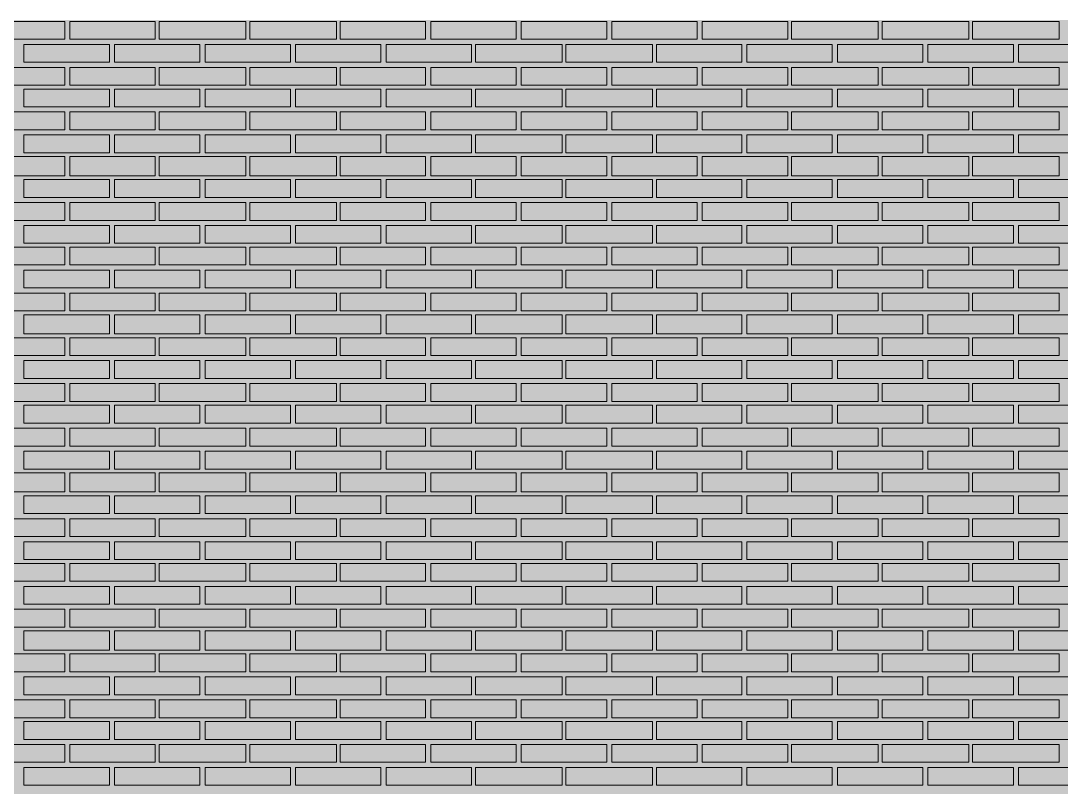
# Model space of a CAD drawing. Header units: millimetres. Extents: x -28928 to 100580, y -22867 to 36490.
# Drawn here: x 40142 to 43594, y -1090 to 1453 of the extents above; entities that cross this region are included whole.
import ezdxf

# ---------------------------------------------------------------- set-up
doc = ezdxf.new("R2010")
doc.units = ezdxf.units.MM
doc.layers.add('PDF _Геометрия', color=7, linetype='Continuous', true_color=0x8f8e8d)
doc.layers.add('PDF _Сплошная заливка', color=7, linetype='Continuous', true_color=0xffffff)

msp = doc.modelspace()

# ---------------------------------------------------------------- hatches: boundary and pattern name
at = {"layer": 'PDF _Сплошная заливка', "true_color": 0xdcd6cf, "transparency": 33554559}
h = msp.add_hatch(color=254, dxfattribs=at)
h.paths.add_polyline_path([(29617.6, 1544.1), (29617.6, 9028.4), (29486.4, 9028.4), (29486.4, 1544.1)])
h.paths.add_polyline_path([(47137.2, -1464), (47137.2, -4713.2), (55763.7, -4713.2), (55763.7, 1455.3), (29617.6, 1455.3), (29617.6, 1523), (29486.4, 1523), (29486.4, -4713.2), (45263, -4713.2), (45263, -1464)])

# ---------------------------------------------------------------- linework, layer by layer
at = {"layer": 'PDF _Геометрия', "lineweight": 9}
for points in [[(40287.6, 1391.8), (40143.7, 1391.8), (40004.1, 1391.8), (40004.1, 1451), (40143.7, 1451), (40287.6, 1451)], [(40588, 1391.8), (40444.1, 1391.8), (40304.5, 1391.8), (40304.5, 1451), (40444.1, 1451), (40588, 1451)], [(40888.4, 1391.8), (40744.5, 1391.8), (40600.7, 1391.8), (40600.7, 1451), (40744.5, 1451), (40888.4, 1451)], [(41188.7, 1391.8), (41044.9, 1391.8), (40901.1, 1391.8), (40901.1, 1451), (41044.9, 1451), (41188.7, 1451)], [(41484.9, 1391.8), (41345.3, 1391.8), (41201.4, 1391.8), (41201.4, 1451), (41345.3, 1451), (41484.9, 1451)], [(41785.3, 1391.8), (41645.7, 1391.8), (41501.8, 1391.8), (41501.8, 1451), (41645.7, 1451), (41785.3, 1451)], [(42085.7, 1391.8), (41946.1, 1391.8), (41802.2, 1391.8), (41802.2, 1451), (41946.1, 1451), (42085.7, 1451)], [(42386.1, 1391.8), (42242.2, 1391.8), (42102.6, 1391.8), (42102.6, 1451), (42242.2, 1451), (42386.1, 1451)], [(42686.4, 1391.8), (42542.6, 1391.8), (42403, 1391.8), (42403, 1451), (42542.6, 1451), (42686.4, 1451)], [(42986.8, 1391.8), (42843, 1391.8), (42699.1, 1391.8), (42699.1, 1451), (42843, 1451), (42986.8, 1451)], [(43287.2, 1391.8), (43143.4, 1391.8), (42999.5, 1391.8), (42999.5, 1451), (43143.4, 1451), (43287.2, 1451)], [(43587.6, 1391.8), (43443.7, 1391.8), (43299.9, 1391.8), (43299.9, 1451), (43443.7, 1451), (43587.6, 1451)], [(40435.7, 1374.9), (40435.7, 1315.7), (40152.2, 1315.7), (40152.2, 1374.9)], [(40736.1, 1374.9), (40736.1, 1315.7), (40452.6, 1315.7), (40452.6, 1374.9)], [(41036.4, 1374.9), (41036.4, 1315.7), (40753, 1315.7), (40753, 1374.9)], [(41336.8, 1374.9), (41336.8, 1315.7), (41053.4, 1315.7), (41053.4, 1374.9)], [(41637.2, 1374.9), (41637.2, 1315.7), (41353.7, 1315.7), (41353.7, 1374.9)], [(41937.6, 1374.9), (41937.6, 1315.7), (41649.9, 1315.7), (41649.9, 1374.9)], [(42238, 1374.9), (42238, 1315.7), (41950.3, 1315.7), (41950.3, 1374.9)], [(42534.1, 1374.9), (42534.1, 1315.7), (42250.7, 1315.7), (42250.7, 1374.9)], [(42834.5, 1374.9), (42834.5, 1315.7), (42551.1, 1315.7), (42551.1, 1374.9)], [(43134.9, 1374.9), (43134.9, 1315.7), (42851.4, 1315.7), (42851.4, 1374.9)], [(43435.3, 1374.9), (43435.3, 1315.7), (43151.8, 1315.7), (43151.8, 1374.9)], [(43735.7, 1374.9), (43735.7, 1315.7), (43452.2, 1315.7), (43452.2, 1374.9)], [(40287.6, 1239.5), (40143.7, 1239.5), (40004.1, 1239.5), (40004.1, 1298.7), (40143.7, 1298.7), (40287.6, 1298.7)], [(40588, 1239.5), (40444.1, 1239.5), (40304.5, 1239.5), (40304.5, 1298.7), (40444.1, 1298.7), (40588, 1298.7)], [(40888.4, 1239.5), (40744.5, 1239.5), (40600.7, 1239.5), (40600.7, 1298.7), (40744.5, 1298.7), (40888.4, 1298.7)], [(41188.7, 1239.5), (41044.9, 1239.5), (40901.1, 1239.5), (40901.1, 1298.7), (41044.9, 1298.7), (41188.7, 1298.7)], [(41484.9, 1239.5), (41345.3, 1239.5), (41201.4, 1239.5), (41201.4, 1298.7), (41345.3, 1298.7), (41484.9, 1298.7)], [(41785.3, 1239.5), (41645.7, 1239.5), (41501.8, 1239.5), (41501.8, 1298.7), (41645.7, 1298.7), (41785.3, 1298.7)], [(42085.7, 1239.5), (41946.1, 1239.5), (41802.2, 1239.5), (41802.2, 1298.7), (41946.1, 1298.7), (42085.7, 1298.7)], [(42386.1, 1239.5), (42242.2, 1239.5), (42102.6, 1239.5), (42102.6, 1298.7), (42242.2, 1298.7), (42386.1, 1298.7)], [(42686.4, 1239.5), (42542.6, 1239.5), (42403, 1239.5), (42403, 1298.7), (42542.6, 1298.7), (42686.4, 1298.7)], [(42986.8, 1239.5), (42843, 1239.5), (42699.1, 1239.5), (42699.1, 1298.7), (42843, 1298.7), (42986.8, 1298.7)], [(43287.2, 1239.5), (43143.4, 1239.5), (42999.5, 1239.5), (42999.5, 1298.7), (43143.4, 1298.7), (43287.2, 1298.7)], [(43587.6, 1239.5), (43443.7, 1239.5), (43299.9, 1239.5), (43299.9, 1298.7), (43443.7, 1298.7), (43587.6, 1298.7)], [(40435.7, 1226.8), (40435.7, 1167.6), (40152.2, 1167.6), (40152.2, 1226.8)], [(40736.1, 1226.8), (40736.1, 1167.6), (40452.6, 1167.6), (40452.6, 1226.8)], [(41036.4, 1226.8), (41036.4, 1167.6), (40753, 1167.6), (40753, 1226.8)], [(41336.8, 1226.8), (41336.8, 1167.6), (41053.4, 1167.6), (41053.4, 1226.8)], [(41637.2, 1226.8), (41637.2, 1167.6), (41353.7, 1167.6), (41353.7, 1226.8)], [(41937.6, 1226.8), (41937.6, 1167.6), (41649.9, 1167.6), (41649.9, 1226.8)], [(42238, 1226.8), (42238, 1167.6), (41950.3, 1167.6), (41950.3, 1226.8)], [(42534.1, 1226.8), (42534.1, 1167.6), (42250.7, 1167.6), (42250.7, 1226.8)], [(42834.5, 1226.8), (42834.5, 1167.6), (42551.1, 1167.6), (42551.1, 1226.8)], [(43134.9, 1226.8), (43134.9, 1167.6), (42851.4, 1167.6), (42851.4, 1226.8)], [(43435.3, 1226.8), (43435.3, 1167.6), (43151.8, 1167.6), (43151.8, 1226.8)], [(43735.7, 1226.8), (43735.7, 1167.6), (43452.2, 1167.6), (43452.2, 1226.8)], [(40287.6, 1091.4), (40143.7, 1091.4), (40004.1, 1091.4), (40004.1, 1150.7), (40143.7, 1150.7), (40287.6, 1150.7)], [(40588, 1091.4), (40444.1, 1091.4), (40304.5, 1091.4), (40304.5, 1150.7), (40444.1, 1150.7), (40588, 1150.7)], [(40888.4, 1091.4), (40744.5, 1091.4), (40600.7, 1091.4), (40600.7, 1150.7), (40744.5, 1150.7), (40888.4, 1150.7)], [(41188.7, 1091.4), (41044.9, 1091.4), (40901.1, 1091.4), (40901.1, 1150.7), (41044.9, 1150.7), (41188.7, 1150.7)], [(41484.9, 1091.4), (41345.3, 1091.4), (41201.4, 1091.4), (41201.4, 1150.7), (41345.3, 1150.7), (41484.9, 1150.7)], [(41785.3, 1091.4), (41645.7, 1091.4), (41501.8, 1091.4), (41501.8, 1150.7), (41645.7, 1150.7), (41785.3, 1150.7)], [(42085.7, 1091.4), (41946.1, 1091.4), (41802.2, 1091.4), (41802.2, 1150.7), (41946.1, 1150.7), (42085.7, 1150.7)], [(42386.1, 1091.4), (42242.2, 1091.4), (42102.6, 1091.4), (42102.6, 1150.7), (42242.2, 1150.7), (42386.1, 1150.7)], [(42686.4, 1091.4), (42542.6, 1091.4), (42403, 1091.4), (42403, 1150.7), (42542.6, 1150.7), (42686.4, 1150.7)], [(42986.8, 1091.4), (42843, 1091.4), (42699.1, 1091.4), (42699.1, 1150.7), (42843, 1150.7), (42986.8, 1150.7)], [(43287.2, 1091.4), (43143.4, 1091.4), (42999.5, 1091.4), (42999.5, 1150.7), (43143.4, 1150.7), (43287.2, 1150.7)], [(43587.6, 1091.4), (43443.7, 1091.4), (43299.9, 1091.4), (43299.9, 1150.7), (43443.7, 1150.7), (43587.6, 1150.7)], [(40435.7, 1074.5), (40435.7, 1015.3), (40152.2, 1015.3), (40152.2, 1074.5)], [(40736.1, 1074.5), (40736.1, 1015.3), (40452.6, 1015.3), (40452.6, 1074.5)], [(41036.4, 1074.5), (41036.4, 1015.3), (40753, 1015.3), (40753, 1074.5)], [(41336.8, 1074.5), (41336.8, 1015.3), (41053.4, 1015.3), (41053.4, 1074.5)], [(41637.2, 1074.5), (41637.2, 1015.3), (41353.7, 1015.3), (41353.7, 1074.5)], [(41937.6, 1074.5), (41937.6, 1015.3), (41649.9, 1015.3), (41649.9, 1074.5)], [(42238, 1074.5), (42238, 1015.3), (41950.3, 1015.3), (41950.3, 1074.5)], [(42534.1, 1074.5), (42534.1, 1015.3), (42250.7, 1015.3), (42250.7, 1074.5)], [(42834.5, 1074.5), (42834.5, 1015.3), (42551.1, 1015.3), (42551.1, 1074.5)], [(43134.9, 1074.5), (43134.9, 1015.3), (42851.4, 1015.3), (42851.4, 1074.5)], [(43435.3, 1074.5), (43435.3, 1015.3), (43151.8, 1015.3), (43151.8, 1074.5)], [(43735.7, 1074.5), (43735.7, 1015.3), (43452.2, 1015.3), (43452.2, 1074.5)], [(40287.6, 939.1), (40143.7, 939.1), (40004.1, 939.1), (40004.1, 1002.6), (40143.7, 1002.6), (40287.6, 1002.6)], [(40588, 939.1), (40444.1, 939.1), (40304.5, 939.1), (40304.5, 1002.6), (40444.1, 1002.6), (40588, 1002.6)], [(40888.4, 939.1), (40744.5, 939.1), (40600.7, 939.1), (40600.7, 1002.6), (40744.5, 1002.6), (40888.4, 1002.6)], [(41188.7, 939.1), (41044.9, 939.1), (40901.1, 939.1), (40901.1, 1002.6), (41044.9, 1002.6), (41188.7, 1002.6)], [(41484.9, 939.1), (41345.3, 939.1), (41201.4, 939.1), (41201.4, 1002.6), (41345.3, 1002.6), (41484.9, 1002.6)], [(41785.3, 939.1), (41645.7, 939.1), (41501.8, 939.1), (41501.8, 1002.6), (41645.7, 1002.6), (41785.3, 1002.6)], [(42085.7, 939.1), (41946.1, 939.1), (41802.2, 939.1), (41802.2, 1002.6), (41946.1, 1002.6), (42085.7, 1002.6)], [(42386.1, 939.1), (42242.2, 939.1), (42102.6, 939.1), (42102.6, 1002.6), (42242.2, 1002.6), (42386.1, 1002.6)], [(42686.4, 939.1), (42542.6, 939.1), (42403, 939.1), (42403, 1002.6), (42542.6, 1002.6), (42686.4, 1002.6)], [(42986.8, 939.1), (42843, 939.1), (42699.1, 939.1), (42699.1, 1002.6), (42843, 1002.6), (42986.8, 1002.6)], [(43287.2, 939.1), (43143.4, 939.1), (42999.5, 939.1), (42999.5, 1002.6), (43143.4, 1002.6), (43287.2, 1002.6)], [(43587.6, 939.1), (43443.7, 939.1), (43299.9, 939.1), (43299.9, 1002.6), (43443.7, 1002.6), (43587.6, 1002.6)], [(40435.7, 926.4), (40435.7, 867.2), (40152.2, 867.2), (40152.2, 926.4)], [(40736.1, 926.4), (40736.1, 867.2), (40452.6, 867.2), (40452.6, 926.4)], [(41036.4, 926.4), (41036.4, 867.2), (40753, 867.2), (40753, 926.4)], [(41336.8, 926.4), (41336.8, 867.2), (41053.4, 867.2), (41053.4, 926.4)], [(41637.2, 926.4), (41637.2, 867.2), (41353.7, 867.2), (41353.7, 926.4)], [(41937.6, 926.4), (41937.6, 867.2), (41649.9, 867.2), (41649.9, 926.4)], [(42238, 926.4), (42238, 867.2), (41950.3, 867.2), (41950.3, 926.4)], [(42534.1, 926.4), (42534.1, 867.2), (42250.7, 867.2), (42250.7, 926.4)], [(42834.5, 926.4), (42834.5, 867.2), (42551.1, 867.2), (42551.1, 926.4)], [(43134.9, 926.4), (43134.9, 867.2), (42851.4, 867.2), (42851.4, 926.4)], [(43435.3, 926.4), (43435.3, 867.2), (43151.8, 867.2), (43151.8, 926.4)], [(43735.7, 926.4), (43735.7, 867.2), (43452.2, 867.2), (43452.2, 926.4)], [(40287.6, 791), (40143.7, 791), (40004.1, 791), (40004.1, 850.3), (40143.7, 850.3), (40287.6, 850.3)], [(40588, 791), (40444.1, 791), (40304.5, 791), (40304.5, 850.3), (40444.1, 850.3), (40588, 850.3)], [(40888.4, 791), (40744.5, 791), (40600.7, 791), (40600.7, 850.3), (40744.5, 850.3), (40888.4, 850.3)], [(41188.7, 791), (41044.9, 791), (40901.1, 791), (40901.1, 850.3), (41044.9, 850.3), (41188.7, 850.3)], [(41484.9, 791), (41345.3, 791), (41201.4, 791), (41201.4, 850.3), (41345.3, 850.3), (41484.9, 850.3)], [(41785.3, 791), (41645.7, 791), (41501.8, 791), (41501.8, 850.3), (41645.7, 850.3), (41785.3, 850.3)], [(42085.7, 791), (41946.1, 791), (41802.2, 791), (41802.2, 850.3), (41946.1, 850.3), (42085.7, 850.3)], [(42386.1, 791), (42242.2, 791), (42102.6, 791), (42102.6, 850.3), (42242.2, 850.3), (42386.1, 850.3)], [(42686.4, 791), (42542.6, 791), (42403, 791), (42403, 850.3), (42542.6, 850.3), (42686.4, 850.3)], [(42986.8, 791), (42843, 791), (42699.1, 791), (42699.1, 850.3), (42843, 850.3), (42986.8, 850.3)], [(43287.2, 791), (43143.4, 791), (42999.5, 791), (42999.5, 850.3), (43143.4, 850.3), (43287.2, 850.3)], [(43587.6, 791), (43443.7, 791), (43299.9, 791), (43299.9, 850.3), (43443.7, 850.3), (43587.6, 850.3)], [(40435.7, 774.1), (40435.7, 714.9), (40152.2, 714.9), (40152.2, 774.1)], [(40736.1, 774.1), (40736.1, 714.9), (40452.6, 714.9), (40452.6, 774.1)], [(41036.4, 774.1), (41036.4, 714.9), (40753, 714.9), (40753, 774.1)], [(41336.8, 774.1), (41336.8, 714.9), (41053.4, 714.9), (41053.4, 774.1)], [(41637.2, 774.1), (41637.2, 714.9), (41353.7, 714.9), (41353.7, 774.1)], [(41937.6, 774.1), (41937.6, 714.9), (41649.9, 714.9), (41649.9, 774.1)], [(42238, 774.1), (42238, 714.9), (41950.3, 714.9), (41950.3, 774.1)], [(42534.1, 774.1), (42534.1, 714.9), (42250.7, 714.9), (42250.7, 774.1)], [(42834.5, 774.1), (42834.5, 714.9), (42551.1, 714.9), (42551.1, 774.1)], [(43134.9, 774.1), (43134.9, 714.9), (42851.4, 714.9), (42851.4, 774.1)], [(43435.3, 774.1), (43435.3, 714.9), (43151.8, 714.9), (43151.8, 774.1)], [(43735.7, 774.1), (43735.7, 714.9), (43452.2, 714.9), (43452.2, 774.1)], [(40287.6, 643), (40143.7, 643), (40004.1, 643), (40004.1, 702.2), (40143.7, 702.2), (40287.6, 702.2)], [(40588, 643), (40444.1, 643), (40304.5, 643), (40304.5, 702.2), (40444.1, 702.2), (40588, 702.2)], [(40888.4, 643), (40744.5, 643), (40600.7, 643), (40600.7, 702.2), (40744.5, 702.2), (40888.4, 702.2)], [(41188.7, 643), (41044.9, 643), (40901.1, 643), (40901.1, 702.2), (41044.9, 702.2), (41188.7, 702.2)], [(41484.9, 643), (41345.3, 643), (41201.4, 643), (41201.4, 702.2), (41345.3, 702.2), (41484.9, 702.2)], [(41785.3, 643), (41645.7, 643), (41501.8, 643), (41501.8, 702.2), (41645.7, 702.2), (41785.3, 702.2)], [(42085.7, 643), (41946.1, 643), (41802.2, 643), (41802.2, 702.2), (41946.1, 702.2), (42085.7, 702.2)], [(42386.1, 643), (42242.2, 643), (42102.6, 643), (42102.6, 702.2), (42242.2, 702.2), (42386.1, 702.2)], [(42686.4, 643), (42542.6, 643), (42403, 643), (42403, 702.2), (42542.6, 702.2), (42686.4, 702.2)], [(42986.8, 643), (42843, 643), (42699.1, 643), (42699.1, 702.2), (42843, 702.2), (42986.8, 702.2)], [(43287.2, 643), (43143.4, 643), (42999.5, 643), (42999.5, 702.2), (43143.4, 702.2), (43287.2, 702.2)], [(43587.6, 643), (43443.7, 643), (43299.9, 643), (43299.9, 702.2), (43443.7, 702.2), (43587.6, 702.2)], [(40435.7, 626), (40435.7, 566.8), (40152.2, 566.8), (40152.2, 626)], [(40736.1, 626), (40736.1, 566.8), (40452.6, 566.8), (40452.6, 626)], [(41036.4, 626), (41036.4, 566.8), (40753, 566.8), (40753, 626)], [(41336.8, 626), (41336.8, 566.8), (41053.4, 566.8), (41053.4, 626)], [(41637.2, 626), (41637.2, 566.8), (41353.7, 566.8), (41353.7, 626)], [(41937.6, 626), (41937.6, 566.8), (41649.9, 566.8), (41649.9, 626)], [(42238, 626), (42238, 566.8), (41950.3, 566.8), (41950.3, 626)], [(42534.1, 626), (42534.1, 566.8), (42250.7, 566.8), (42250.7, 626)], [(42834.5, 626), (42834.5, 566.8), (42551.1, 566.8), (42551.1, 626)], [(43134.9, 626), (43134.9, 566.8), (42851.4, 566.8), (42851.4, 626)], [(43435.3, 626), (43435.3, 566.8), (43151.8, 566.8), (43151.8, 626)], [(43735.7, 626), (43735.7, 566.8), (43452.2, 566.8), (43452.2, 626)], [(40287.6, 490.7), (40143.7, 490.7), (40004.1, 490.7), (40004.1, 549.9), (40143.7, 549.9), (40287.6, 549.9)], [(40588, 490.7), (40444.1, 490.7), (40304.5, 490.7), (40304.5, 549.9), (40444.1, 549.9), (40588, 549.9)], [(40888.4, 490.7), (40744.5, 490.7), (40600.7, 490.7), (40600.7, 549.9), (40744.5, 549.9), (40888.4, 549.9)], [(41188.7, 490.7), (41044.9, 490.7), (40901.1, 490.7), (40901.1, 549.9), (41044.9, 549.9), (41188.7, 549.9)], [(41484.9, 490.7), (41345.3, 490.7), (41201.4, 490.7), (41201.4, 549.9), (41345.3, 549.9), (41484.9, 549.9)], [(41785.3, 490.7), (41645.7, 490.7), (41501.8, 490.7), (41501.8, 549.9), (41645.7, 549.9), (41785.3, 549.9)], [(42085.7, 490.7), (41946.1, 490.7), (41802.2, 490.7), (41802.2, 549.9), (41946.1, 549.9), (42085.7, 549.9)], [(42386.1, 490.7), (42242.2, 490.7), (42102.6, 490.7), (42102.6, 549.9), (42242.2, 549.9), (42386.1, 549.9)], [(42686.4, 490.7), (42542.6, 490.7), (42403, 490.7), (42403, 549.9), (42542.6, 549.9), (42686.4, 549.9)], [(42986.8, 490.7), (42843, 490.7), (42699.1, 490.7), (42699.1, 549.9), (42843, 549.9), (42986.8, 549.9)], [(43287.2, 490.7), (43143.4, 490.7), (42999.5, 490.7), (42999.5, 549.9), (43143.4, 549.9), (43287.2, 549.9)], [(43587.6, 490.7), (43443.7, 490.7), (43299.9, 490.7), (43299.9, 549.9), (43443.7, 549.9), (43587.6, 549.9)], [(40435.7, 478), (40435.7, 414.5), (40152.2, 414.5), (40152.2, 478)], [(40736.1, 478), (40736.1, 414.5), (40452.6, 414.5), (40452.6, 478)], [(41036.4, 478), (41036.4, 414.5), (40753, 414.5), (40753, 478)], [(41336.8, 478), (41336.8, 414.5), (41053.4, 414.5), (41053.4, 478)], [(41637.2, 478), (41637.2, 414.5), (41353.7, 414.5), (41353.7, 478)], [(41937.6, 478), (41937.6, 414.5), (41649.9, 414.5), (41649.9, 478)], [(42238, 478), (42238, 414.5), (41950.3, 414.5), (41950.3, 478)], [(42534.1, 478), (42534.1, 414.5), (42250.7, 414.5), (42250.7, 478)], [(42834.5, 478), (42834.5, 414.5), (42551.1, 414.5), (42551.1, 478)], [(43134.9, 478), (43134.9, 414.5), (42851.4, 414.5), (42851.4, 478)], [(43435.3, 478), (43435.3, 414.5), (43151.8, 414.5), (43151.8, 478)], [(43735.7, 478), (43735.7, 414.5), (43452.2, 414.5), (43452.2, 478)], [(40287.6, 342.6), (40143.7, 342.6), (40004.1, 342.6), (40004.1, 401.8), (40143.7, 401.8), (40287.6, 401.8)], [(40588, 342.6), (40444.1, 342.6), (40304.5, 342.6), (40304.5, 401.8), (40444.1, 401.8), (40588, 401.8)], [(40888.4, 342.6), (40744.5, 342.6), (40600.7, 342.6), (40600.7, 401.8), (40744.5, 401.8), (40888.4, 401.8)], [(41188.7, 342.6), (41044.9, 342.6), (40901.1, 342.6), (40901.1, 401.8), (41044.9, 401.8), (41188.7, 401.8)], [(41484.9, 342.6), (41345.3, 342.6), (41201.4, 342.6), (41201.4, 401.8), (41345.3, 401.8), (41484.9, 401.8)], [(41785.3, 342.6), (41645.7, 342.6), (41501.8, 342.6), (41501.8, 401.8), (41645.7, 401.8), (41785.3, 401.8)], [(42085.7, 342.6), (41946.1, 342.6), (41802.2, 342.6), (41802.2, 401.8), (41946.1, 401.8), (42085.7, 401.8)], [(42386.1, 342.6), (42242.2, 342.6), (42102.6, 342.6), (42102.6, 401.8), (42242.2, 401.8), (42386.1, 401.8)], [(42686.4, 342.6), (42542.6, 342.6), (42403, 342.6), (42403, 401.8), (42542.6, 401.8), (42686.4, 401.8)], [(42986.8, 342.6), (42843, 342.6), (42699.1, 342.6), (42699.1, 401.8), (42843, 401.8), (42986.8, 401.8)], [(43287.2, 342.6), (43143.4, 342.6), (42999.5, 342.6), (42999.5, 401.8), (43143.4, 401.8), (43287.2, 401.8)], [(43587.6, 342.6), (43443.7, 342.6), (43299.9, 342.6), (43299.9, 401.8), (43443.7, 401.8), (43587.6, 401.8)], [(40435.7, 325.7), (40435.7, 266.4), (40152.2, 266.4), (40152.2, 325.7)], [(40736.1, 325.7), (40736.1, 266.4), (40452.6, 266.4), (40452.6, 325.7)], [(41036.4, 325.7), (41036.4, 266.4), (40753, 266.4), (40753, 325.7)], [(41336.8, 325.7), (41336.8, 266.4), (41053.4, 266.4), (41053.4, 325.7)], [(41637.2, 325.7), (41637.2, 266.4), (41353.7, 266.4), (41353.7, 325.7)], [(41937.6, 325.7), (41937.6, 266.4), (41649.9, 266.4), (41649.9, 325.7)], [(42238, 325.7), (42238, 266.4), (41950.3, 266.4), (41950.3, 325.7)], [(42534.1, 325.7), (42534.1, 266.4), (42250.7, 266.4), (42250.7, 325.7)], [(42834.5, 325.7), (42834.5, 266.4), (42551.1, 266.4), (42551.1, 325.7)], [(43134.9, 325.7), (43134.9, 266.4), (42851.4, 266.4), (42851.4, 325.7)], [(43435.3, 325.7), (43435.3, 266.4), (43151.8, 266.4), (43151.8, 325.7)], [(43735.7, 325.7), (43735.7, 266.4), (43452.2, 266.4), (43452.2, 325.7)], [(40287.6, 190.3), (40143.7, 190.3), (40004.1, 190.3), (40004.1, 249.5), (40143.7, 249.5), (40287.6, 249.5)], [(40588, 190.3), (40444.1, 190.3), (40304.5, 190.3), (40304.5, 249.5), (40444.1, 249.5), (40588, 249.5)], [(40888.4, 190.3), (40744.5, 190.3), (40600.7, 190.3), (40600.7, 249.5), (40744.5, 249.5), (40888.4, 249.5)], [(41188.7, 190.3), (41044.9, 190.3), (40901.1, 190.3), (40901.1, 249.5), (41044.9, 249.5), (41188.7, 249.5)], [(41484.9, 190.3), (41345.3, 190.3), (41201.4, 190.3), (41201.4, 249.5), (41345.3, 249.5), (41484.9, 249.5)], [(41785.3, 190.3), (41645.7, 190.3), (41501.8, 190.3), (41501.8, 249.5), (41645.7, 249.5), (41785.3, 249.5)], [(42085.7, 190.3), (41946.1, 190.3), (41802.2, 190.3), (41802.2, 249.5), (41946.1, 249.5), (42085.7, 249.5)], [(42386.1, 190.3), (42242.2, 190.3), (42102.6, 190.3), (42102.6, 249.5), (42242.2, 249.5), (42386.1, 249.5)], [(42686.4, 190.3), (42542.6, 190.3), (42403, 190.3), (42403, 249.5), (42542.6, 249.5), (42686.4, 249.5)], [(42986.8, 190.3), (42843, 190.3), (42699.1, 190.3), (42699.1, 249.5), (42843, 249.5), (42986.8, 249.5)], [(43287.2, 190.3), (43143.4, 190.3), (42999.5, 190.3), (42999.5, 249.5), (43143.4, 249.5), (43287.2, 249.5)], [(43587.6, 190.3), (43443.7, 190.3), (43299.9, 190.3), (43299.9, 249.5), (43443.7, 249.5), (43587.6, 249.5)], [(40435.7, 177.6), (40435.7, 118.4), (40152.2, 118.4), (40152.2, 177.6)], [(40736.1, 177.6), (40736.1, 118.4), (40452.6, 118.4), (40452.6, 177.6)], [(41036.4, 177.6), (41036.4, 118.4), (40753, 118.4), (40753, 177.6)], [(41336.8, 177.6), (41336.8, 118.4), (41053.4, 118.4), (41053.4, 177.6)], [(41637.2, 177.6), (41637.2, 118.4), (41353.7, 118.4), (41353.7, 177.6)], [(41937.6, 177.6), (41937.6, 118.4), (41649.9, 118.4), (41649.9, 177.6)], [(42238, 177.6), (42238, 118.4), (41950.3, 118.4), (41950.3, 177.6)], [(42534.1, 177.6), (42534.1, 118.4), (42250.7, 118.4), (42250.7, 177.6)], [(42834.5, 177.6), (42834.5, 118.4), (42551.1, 118.4), (42551.1, 177.6)], [(43134.9, 177.6), (43134.9, 118.4), (42851.4, 118.4), (42851.4, 177.6)], [(43435.3, 177.6), (43435.3, 118.4), (43151.8, 118.4), (43151.8, 177.6)], [(43735.7, 177.6), (43735.7, 118.4), (43452.2, 118.4), (43452.2, 177.6)], [(40287.6, 42.2), (40143.7, 42.2), (40004.1, 42.2), (40004.1, 101.4), (40143.7, 101.4), (40287.6, 101.4)], [(40588, 42.2), (40444.1, 42.2), (40304.5, 42.2), (40304.5, 101.4), (40444.1, 101.4), (40588, 101.4)], [(40888.4, 42.2), (40744.5, 42.2), (40600.7, 42.2), (40600.7, 101.4), (40744.5, 101.4), (40888.4, 101.4)], [(41188.7, 42.2), (41044.9, 42.2), (40901.1, 42.2), (40901.1, 101.4), (41044.9, 101.4), (41188.7, 101.4)], [(41484.9, 42.2), (41345.3, 42.2), (41201.4, 42.2), (41201.4, 101.4), (41345.3, 101.4), (41484.9, 101.4)], [(41785.3, 42.2), (41645.7, 42.2), (41501.8, 42.2), (41501.8, 101.4), (41645.7, 101.4), (41785.3, 101.4)], [(42085.7, 42.2), (41946.1, 42.2), (41802.2, 42.2), (41802.2, 101.4), (41946.1, 101.4), (42085.7, 101.4)], [(42386.1, 42.2), (42242.2, 42.2), (42102.6, 42.2), (42102.6, 101.4), (42242.2, 101.4), (42386.1, 101.4)], [(42686.4, 42.2), (42542.6, 42.2), (42403, 42.2), (42403, 101.4), (42542.6, 101.4), (42686.4, 101.4)], [(42986.8, 42.2), (42843, 42.2), (42699.1, 42.2), (42699.1, 101.4), (42843, 101.4), (42986.8, 101.4)], [(43287.2, 42.2), (43143.4, 42.2), (42999.5, 42.2), (42999.5, 101.4), (43143.4, 101.4), (43287.2, 101.4)], [(43587.6, 42.2), (43443.7, 42.2), (43299.9, 42.2), (43299.9, 101.4), (43443.7, 101.4), (43587.6, 101.4)], [(40435.7, 25.3), (40435.7, -34), (40152.2, -34), (40152.2, 25.3)], [(40736.1, 25.3), (40736.1, -34), (40452.6, -34), (40452.6, 25.3)], [(41036.4, 25.3), (41036.4, -34), (40753, -34), (40753, 25.3)], [(41336.8, 25.3), (41336.8, -34), (41053.4, -34), (41053.4, 25.3)], [(41637.2, 25.3), (41637.2, -34), (41353.7, -34), (41353.7, 25.3)], [(41937.6, 25.3), (41937.6, -34), (41649.9, -34), (41649.9, 25.3)], [(42238, 25.3), (42238, -34), (41950.3, -34), (41950.3, 25.3)], [(42534.1, 25.3), (42534.1, -34), (42250.7, -34), (42250.7, 25.3)], [(42834.5, 25.3), (42834.5, -34), (42551.1, -34), (42551.1, 25.3)], [(43134.9, 25.3), (43134.9, -34), (42851.4, -34), (42851.4, 25.3)], [(43435.3, 25.3), (43435.3, -34), (43151.8, -34), (43151.8, 25.3)], [(43735.7, 25.3), (43735.7, -34), (43452.2, -34), (43452.2, 25.3)], [(40287.6, -110.1), (40143.7, -110.1), (40004.1, -110.1), (40004.1, -46.6), (40143.7, -46.6), (40287.6, -46.6)], [(40588, -110.1), (40444.1, -110.1), (40304.5, -110.1), (40304.5, -46.6), (40444.1, -46.6), (40588, -46.6)], [(40888.4, -110.1), (40744.5, -110.1), (40600.7, -110.1), (40600.7, -46.6), (40744.5, -46.6), (40888.4, -46.6)], [(41188.7, -110.1), (41044.9, -110.1), (40901.1, -110.1), (40901.1, -46.6), (41044.9, -46.6), (41188.7, -46.6)], [(41484.9, -110.1), (41345.3, -110.1), (41201.4, -110.1), (41201.4, -46.6), (41345.3, -46.6), (41484.9, -46.6)], [(41785.3, -110.1), (41645.7, -110.1), (41501.8, -110.1), (41501.8, -46.6), (41645.7, -46.6), (41785.3, -46.6)], [(42085.7, -110.1), (41946.1, -110.1), (41802.2, -110.1), (41802.2, -46.6), (41946.1, -46.6), (42085.7, -46.6)], [(42386.1, -110.1), (42242.2, -110.1), (42102.6, -110.1), (42102.6, -46.6), (42242.2, -46.6), (42386.1, -46.6)], [(42686.4, -110.1), (42542.6, -110.1), (42403, -110.1), (42403, -46.6), (42542.6, -46.6), (42686.4, -46.6)], [(42986.8, -110.1), (42843, -110.1), (42699.1, -110.1), (42699.1, -46.6), (42843, -46.6), (42986.8, -46.6)], [(43287.2, -110.1), (43143.4, -110.1), (42999.5, -110.1), (42999.5, -46.6), (43143.4, -46.6), (43287.2, -46.6)], [(43587.6, -110.1), (43443.7, -110.1), (43299.9, -110.1), (43299.9, -46.6), (43443.7, -46.6), (43587.6, -46.6)], [(40435.7, -122.8), (40435.7, -182), (40152.2, -182), (40152.2, -122.8)], [(40736.1, -122.8), (40736.1, -182), (40452.6, -182), (40452.6, -122.8)], [(41036.4, -122.8), (41036.4, -182), (40753, -182), (40753, -122.8)], [(41336.8, -122.8), (41336.8, -182), (41053.4, -182), (41053.4, -122.8)], [(41637.2, -122.8), (41637.2, -182), (41353.7, -182), (41353.7, -122.8)], [(41937.6, -122.8), (41937.6, -182), (41649.9, -182), (41649.9, -122.8)], [(42238, -122.8), (42238, -182), (41950.3, -182), (41950.3, -122.8)], [(42534.1, -122.8), (42534.1, -182), (42250.7, -182), (42250.7, -122.8)], [(42834.5, -122.8), (42834.5, -182), (42551.1, -182), (42551.1, -122.8)], [(43134.9, -122.8), (43134.9, -182), (42851.4, -182), (42851.4, -122.8)], [(43435.3, -122.8), (43435.3, -182), (43151.8, -182), (43151.8, -122.8)], [(43735.7, -122.8), (43735.7, -182), (43452.2, -182), (43452.2, -122.8)], [(40287.6, -258.2), (40143.7, -258.2), (40004.1, -258.2), (40004.1, -199), (40143.7, -199), (40287.6, -199)], [(40588, -258.2), (40444.1, -258.2), (40304.5, -258.2), (40304.5, -199), (40444.1, -199), (40588, -199)], [(40888.4, -258.2), (40744.5, -258.2), (40600.7, -258.2), (40600.7, -199), (40744.5, -199), (40888.4, -199)], [(41188.7, -258.2), (41044.9, -258.2), (40901.1, -258.2), (40901.1, -199), (41044.9, -199), (41188.7, -199)], [(41484.9, -258.2), (41345.3, -258.2), (41201.4, -258.2), (41201.4, -199), (41345.3, -199), (41484.9, -199)], [(41785.3, -258.2), (41645.7, -258.2), (41501.8, -258.2), (41501.8, -199), (41645.7, -199), (41785.3, -199)], [(42085.7, -258.2), (41946.1, -258.2), (41802.2, -258.2), (41802.2, -199), (41946.1, -199), (42085.7, -199)], [(42386.1, -258.2), (42242.2, -258.2), (42102.6, -258.2), (42102.6, -199), (42242.2, -199), (42386.1, -199)], [(42686.4, -258.2), (42542.6, -258.2), (42403, -258.2), (42403, -199), (42542.6, -199), (42686.4, -199)], [(42986.8, -258.2), (42843, -258.2), (42699.1, -258.2), (42699.1, -199), (42843, -199), (42986.8, -199)], [(43287.2, -258.2), (43143.4, -258.2), (42999.5, -258.2), (42999.5, -199), (43143.4, -199), (43287.2, -199)], [(43587.6, -258.2), (43443.7, -258.2), (43299.9, -258.2), (43299.9, -199), (43443.7, -199), (43587.6, -199)], [(40435.7, -275.1), (40435.7, -334.3), (40152.2, -334.3), (40152.2, -275.1)], [(40736.1, -275.1), (40736.1, -334.3), (40452.6, -334.3), (40452.6, -275.1)], [(41036.4, -275.1), (41036.4, -334.3), (40753, -334.3), (40753, -275.1)], [(41336.8, -275.1), (41336.8, -334.3), (41053.4, -334.3), (41053.4, -275.1)], [(41637.2, -275.1), (41637.2, -334.3), (41353.7, -334.3), (41353.7, -275.1)], [(41937.6, -275.1), (41937.6, -334.3), (41649.9, -334.3), (41649.9, -275.1)], [(42238, -275.1), (42238, -334.3), (41950.3, -334.3), (41950.3, -275.1)], [(42534.1, -275.1), (42534.1, -334.3), (42250.7, -334.3), (42250.7, -275.1)], [(42834.5, -275.1), (42834.5, -334.3), (42551.1, -334.3), (42551.1, -275.1)], [(43134.9, -275.1), (43134.9, -334.3), (42851.4, -334.3), (42851.4, -275.1)], [(43435.3, -275.1), (43435.3, -334.3), (43151.8, -334.3), (43151.8, -275.1)], [(43735.7, -275.1), (43735.7, -334.3), (43452.2, -334.3), (43452.2, -275.1)], [(40287.6, -406.3), (40143.7, -406.3), (40004.1, -406.3), (40004.1, -347), (40143.7, -347), (40287.6, -347)], [(40588, -406.3), (40444.1, -406.3), (40304.5, -406.3), (40304.5, -347), (40444.1, -347), (40588, -347)], [(40888.4, -406.3), (40744.5, -406.3), (40600.7, -406.3), (40600.7, -347), (40744.5, -347), (40888.4, -347)], [(41188.7, -406.3), (41044.9, -406.3), (40901.1, -406.3), (40901.1, -347), (41044.9, -347), (41188.7, -347)], [(41484.9, -406.3), (41345.3, -406.3), (41201.4, -406.3), (41201.4, -347), (41345.3, -347), (41484.9, -347)], [(41785.3, -406.3), (41645.7, -406.3), (41501.8, -406.3), (41501.8, -347), (41645.7, -347), (41785.3, -347)], [(42085.7, -406.3), (41946.1, -406.3), (41802.2, -406.3), (41802.2, -347), (41946.1, -347), (42085.7, -347)], [(42386.1, -406.3), (42242.2, -406.3), (42102.6, -406.3), (42102.6, -347), (42242.2, -347), (42386.1, -347)], [(42686.4, -406.3), (42542.6, -406.3), (42403, -406.3), (42403, -347), (42542.6, -347), (42686.4, -347)], [(42986.8, -406.3), (42843, -406.3), (42699.1, -406.3), (42699.1, -347), (42843, -347), (42986.8, -347)], [(43287.2, -406.3), (43143.4, -406.3), (42999.5, -406.3), (42999.5, -347), (43143.4, -347), (43287.2, -347)], [(43587.6, -406.3), (43443.7, -406.3), (43299.9, -406.3), (43299.9, -347), (43443.7, -347), (43587.6, -347)], [(40435.7, -423.2), (40435.7, -482.4), (40152.2, -482.4), (40152.2, -423.2)], [(40736.1, -423.2), (40736.1, -482.4), (40452.6, -482.4), (40452.6, -423.2)], [(41036.4, -423.2), (41036.4, -482.4), (40753, -482.4), (40753, -423.2)], [(41336.8, -423.2), (41336.8, -482.4), (41053.4, -482.4), (41053.4, -423.2)], [(41637.2, -423.2), (41637.2, -482.4), (41353.7, -482.4), (41353.7, -423.2)], [(41937.6, -423.2), (41937.6, -482.4), (41649.9, -482.4), (41649.9, -423.2)], [(42238, -423.2), (42238, -482.4), (41950.3, -482.4), (41950.3, -423.2)], [(42534.1, -423.2), (42534.1, -482.4), (42250.7, -482.4), (42250.7, -423.2)], [(42834.5, -423.2), (42834.5, -482.4), (42551.1, -482.4), (42551.1, -423.2)], [(43134.9, -423.2), (43134.9, -482.4), (42851.4, -482.4), (42851.4, -423.2)], [(43435.3, -423.2), (43435.3, -482.4), (43151.8, -482.4), (43151.8, -423.2)], [(43735.7, -423.2), (43735.7, -482.4), (43452.2, -482.4), (43452.2, -423.2)], [(40287.6, -558.6), (40143.7, -558.6), (40004.1, -558.6), (40004.1, -499.3), (40143.7, -499.3), (40287.6, -499.3)], [(40588, -558.6), (40444.1, -558.6), (40304.5, -558.6), (40304.5, -499.3), (40444.1, -499.3), (40588, -499.3)], [(40888.4, -558.6), (40744.5, -558.6), (40600.7, -558.6), (40600.7, -499.3), (40744.5, -499.3), (40888.4, -499.3)], [(41188.7, -558.6), (41044.9, -558.6), (40901.1, -558.6), (40901.1, -499.3), (41044.9, -499.3), (41188.7, -499.3)], [(41484.9, -558.6), (41345.3, -558.6), (41201.4, -558.6), (41201.4, -499.3), (41345.3, -499.3), (41484.9, -499.3)], [(41785.3, -558.6), (41645.7, -558.6), (41501.8, -558.6), (41501.8, -499.3), (41645.7, -499.3), (41785.3, -499.3)], [(42085.7, -558.6), (41946.1, -558.6), (41802.2, -558.6), (41802.2, -499.3), (41946.1, -499.3), (42085.7, -499.3)], [(42386.1, -558.6), (42242.2, -558.6), (42102.6, -558.6), (42102.6, -499.3), (42242.2, -499.3), (42386.1, -499.3)], [(42686.4, -558.6), (42542.6, -558.6), (42403, -558.6), (42403, -499.3), (42542.6, -499.3), (42686.4, -499.3)], [(42986.8, -558.6), (42843, -558.6), (42699.1, -558.6), (42699.1, -499.3), (42843, -499.3), (42986.8, -499.3)], [(43287.2, -558.6), (43143.4, -558.6), (42999.5, -558.6), (42999.5, -499.3), (43143.4, -499.3), (43287.2, -499.3)], [(43587.6, -558.6), (43443.7, -558.6), (43299.9, -558.6), (43299.9, -499.3), (43443.7, -499.3), (43587.6, -499.3)], [(40435.7, -571.3), (40435.7, -634.7), (40152.2, -634.7), (40152.2, -571.3)], [(40736.1, -571.3), (40736.1, -634.7), (40452.6, -634.7), (40452.6, -571.3)], [(41036.4, -571.3), (41036.4, -634.7), (40753, -634.7), (40753, -571.3)], [(41336.8, -571.3), (41336.8, -634.7), (41053.4, -634.7), (41053.4, -571.3)], [(41637.2, -571.3), (41637.2, -634.7), (41353.7, -634.7), (41353.7, -571.3)], [(41937.6, -571.3), (41937.6, -634.7), (41649.9, -634.7), (41649.9, -571.3)], [(42238, -571.3), (42238, -634.7), (41950.3, -634.7), (41950.3, -571.3)], [(42534.1, -571.3), (42534.1, -634.7), (42250.7, -634.7), (42250.7, -571.3)], [(42834.5, -571.3), (42834.5, -634.7), (42551.1, -634.7), (42551.1, -571.3)], [(43134.9, -571.3), (43134.9, -634.7), (42851.4, -634.7), (42851.4, -571.3)], [(43435.3, -571.3), (43435.3, -634.7), (43151.8, -634.7), (43151.8, -571.3)], [(43735.7, -571.3), (43735.7, -634.7), (43452.2, -634.7), (43452.2, -571.3)], [(40287.6, -706.6), (40143.7, -706.6), (40004.1, -706.6), (40004.1, -647.4), (40143.7, -647.4), (40287.6, -647.4)], [(40588, -706.6), (40444.1, -706.6), (40304.5, -706.6), (40304.5, -647.4), (40444.1, -647.4), (40588, -647.4)], [(40888.4, -706.6), (40744.5, -706.6), (40600.7, -706.6), (40600.7, -647.4), (40744.5, -647.4), (40888.4, -647.4)], [(41188.7, -706.6), (41044.9, -706.6), (40901.1, -706.6), (40901.1, -647.4), (41044.9, -647.4), (41188.7, -647.4)], [(41484.9, -706.6), (41345.3, -706.6), (41201.4, -706.6), (41201.4, -647.4), (41345.3, -647.4), (41484.9, -647.4)], [(41785.3, -706.6), (41645.7, -706.6), (41501.8, -706.6), (41501.8, -647.4), (41645.7, -647.4), (41785.3, -647.4)], [(42085.7, -706.6), (41946.1, -706.6), (41802.2, -706.6), (41802.2, -647.4), (41946.1, -647.4), (42085.7, -647.4)], [(42386.1, -706.6), (42242.2, -706.6), (42102.6, -706.6), (42102.6, -647.4), (42242.2, -647.4), (42386.1, -647.4)], [(42686.4, -706.6), (42542.6, -706.6), (42403, -706.6), (42403, -647.4), (42542.6, -647.4), (42686.4, -647.4)], [(42986.8, -706.6), (42843, -706.6), (42699.1, -706.6), (42699.1, -647.4), (42843, -647.4), (42986.8, -647.4)], [(43287.2, -706.6), (43143.4, -706.6), (42999.5, -706.6), (42999.5, -647.4), (43143.4, -647.4), (43287.2, -647.4)], [(43587.6, -706.6), (43443.7, -706.6), (43299.9, -706.6), (43299.9, -647.4), (43443.7, -647.4), (43587.6, -647.4)], [(40435.7, -723.6), (40435.7, -782.8), (40152.2, -782.8), (40152.2, -723.6)], [(40736.1, -723.6), (40736.1, -782.8), (40452.6, -782.8), (40452.6, -723.6)], [(41036.4, -723.6), (41036.4, -782.8), (40753, -782.8), (40753, -723.6)], [(41336.8, -723.6), (41336.8, -782.8), (41053.4, -782.8), (41053.4, -723.6)], [(41637.2, -723.6), (41637.2, -782.8), (41353.7, -782.8), (41353.7, -723.6)], [(41937.6, -723.6), (41937.6, -782.8), (41649.9, -782.8), (41649.9, -723.6)], [(42238, -723.6), (42238, -782.8), (41950.3, -782.8), (41950.3, -723.6)], [(42534.1, -723.6), (42534.1, -782.8), (42250.7, -782.8), (42250.7, -723.6)], [(42834.5, -723.6), (42834.5, -782.8), (42551.1, -782.8), (42551.1, -723.6)], [(43134.9, -723.6), (43134.9, -782.8), (42851.4, -782.8), (42851.4, -723.6)], [(43435.3, -723.6), (43435.3, -782.8), (43151.8, -782.8), (43151.8, -723.6)], [(43735.7, -723.6), (43735.7, -782.8), (43452.2, -782.8), (43452.2, -723.6)], [(40287.6, -859), (40143.7, -859), (40004.1, -859), (40004.1, -799.7), (40143.7, -799.7), (40287.6, -799.7)], [(40588, -859), (40444.1, -859), (40304.5, -859), (40304.5, -799.7), (40444.1, -799.7), (40588, -799.7)], [(40888.4, -859), (40744.5, -859), (40600.7, -859), (40600.7, -799.7), (40744.5, -799.7), (40888.4, -799.7)], [(41188.7, -859), (41044.9, -859), (40901.1, -859), (40901.1, -799.7), (41044.9, -799.7), (41188.7, -799.7)], [(41484.9, -859), (41345.3, -859), (41201.4, -859), (41201.4, -799.7), (41345.3, -799.7), (41484.9, -799.7)], [(41785.3, -859), (41645.7, -859), (41501.8, -859), (41501.8, -799.7), (41645.7, -799.7), (41785.3, -799.7)], [(42085.7, -859), (41946.1, -859), (41802.2, -859), (41802.2, -799.7), (41946.1, -799.7), (42085.7, -799.7)], [(42386.1, -859), (42242.2, -859), (42102.6, -859), (42102.6, -799.7), (42242.2, -799.7), (42386.1, -799.7)], [(42686.4, -859), (42542.6, -859), (42403, -859), (42403, -799.7), (42542.6, -799.7), (42686.4, -799.7)], [(42986.8, -859), (42843, -859), (42699.1, -859), (42699.1, -799.7), (42843, -799.7), (42986.8, -799.7)], [(43287.2, -859), (43143.4, -859), (42999.5, -859), (42999.5, -799.7), (43143.4, -799.7), (43287.2, -799.7)], [(43587.6, -859), (43443.7, -859), (43299.9, -859), (43299.9, -799.7), (43443.7, -799.7), (43587.6, -799.7)], [(40435.7, -871.6), (40435.7, -930.9), (40152.2, -930.9), (40152.2, -871.6)], [(40736.1, -871.6), (40736.1, -930.9), (40452.6, -930.9), (40452.6, -871.6)], [(41036.4, -871.6), (41036.4, -930.9), (40753, -930.9), (40753, -871.6)], [(41336.8, -871.6), (41336.8, -930.9), (41053.4, -930.9), (41053.4, -871.6)], [(41637.2, -871.6), (41637.2, -930.9), (41353.7, -930.9), (41353.7, -871.6)], [(41937.6, -871.6), (41937.6, -930.9), (41649.9, -930.9), (41649.9, -871.6)], [(42238, -871.6), (42238, -930.9), (41950.3, -930.9), (41950.3, -871.6)], [(42534.1, -871.6), (42534.1, -930.9), (42250.7, -930.9), (42250.7, -871.6)], [(42834.5, -871.6), (42834.5, -930.9), (42551.1, -930.9), (42551.1, -871.6)], [(43134.9, -871.6), (43134.9, -930.9), (42851.4, -930.9), (42851.4, -871.6)], [(43435.3, -871.6), (43435.3, -930.9), (43151.8, -930.9), (43151.8, -871.6)], [(43735.7, -871.6), (43735.7, -930.9), (43452.2, -930.9), (43452.2, -871.6)], [(40287.6, -1007), (40143.7, -1007), (40004.1, -1007), (40004.1, -947.8), (40143.7, -947.8), (40287.6, -947.8)], [(40588, -1007), (40444.1, -1007), (40304.5, -1007), (40304.5, -947.8), (40444.1, -947.8), (40588, -947.8)], [(40888.4, -1007), (40744.5, -1007), (40600.7, -1007), (40600.7, -947.8), (40744.5, -947.8), (40888.4, -947.8)], [(41188.7, -1007), (41044.9, -1007), (40901.1, -1007), (40901.1, -947.8), (41044.9, -947.8), (41188.7, -947.8)], [(41484.9, -1007), (41345.3, -1007), (41201.4, -1007), (41201.4, -947.8), (41345.3, -947.8), (41484.9, -947.8)], [(41785.3, -1007), (41645.7, -1007), (41501.8, -1007), (41501.8, -947.8), (41645.7, -947.8), (41785.3, -947.8)], [(42085.7, -1007), (41946.1, -1007), (41802.2, -1007), (41802.2, -947.8), (41946.1, -947.8), (42085.7, -947.8)], [(42386.1, -1007), (42242.2, -1007), (42102.6, -1007), (42102.6, -947.8), (42242.2, -947.8), (42386.1, -947.8)], [(42686.4, -1007), (42542.6, -1007), (42403, -1007), (42403, -947.8), (42542.6, -947.8), (42686.4, -947.8)], [(42986.8, -1007), (42843, -1007), (42699.1, -1007), (42699.1, -947.8), (42843, -947.8), (42986.8, -947.8)], [(43287.2, -1007), (43143.4, -1007), (42999.5, -1007), (42999.5, -947.8), (43143.4, -947.8), (43287.2, -947.8)], [(43587.6, -1007), (43443.7, -1007), (43299.9, -1007), (43299.9, -947.8), (43443.7, -947.8), (43587.6, -947.8)], [(40435.7, -1024), (40435.7, -1083.2), (40152.2, -1083.2), (40152.2, -1024)], [(40736.1, -1024), (40736.1, -1083.2), (40452.6, -1083.2), (40452.6, -1024)], [(41036.4, -1024), (41036.4, -1083.2), (40753, -1083.2), (40753, -1024)], [(41336.8, -1024), (41336.8, -1083.2), (41053.4, -1083.2), (41053.4, -1024)], [(41637.2, -1024), (41637.2, -1083.2), (41353.7, -1083.2), (41353.7, -1024)], [(41937.6, -1024), (41937.6, -1083.2), (41649.9, -1083.2), (41649.9, -1024)], [(42238, -1024), (42238, -1083.2), (41950.3, -1083.2), (41950.3, -1024)], [(42534.1, -1024), (42534.1, -1083.2), (42250.7, -1083.2), (42250.7, -1024)], [(42834.5, -1024), (42834.5, -1083.2), (42551.1, -1083.2), (42551.1, -1024)], [(43134.9, -1024), (43134.9, -1083.2), (42851.4, -1083.2), (42851.4, -1024)], [(43435.3, -1024), (43435.3, -1083.2), (43151.8, -1083.2), (43151.8, -1024)], [(43735.7, -1024), (43735.7, -1083.2), (43452.2, -1083.2), (43452.2, -1024)]]:
    msp.add_lwpolyline(points, close=True, dxfattribs=at)

doc.saveas('drawing.dxf')
